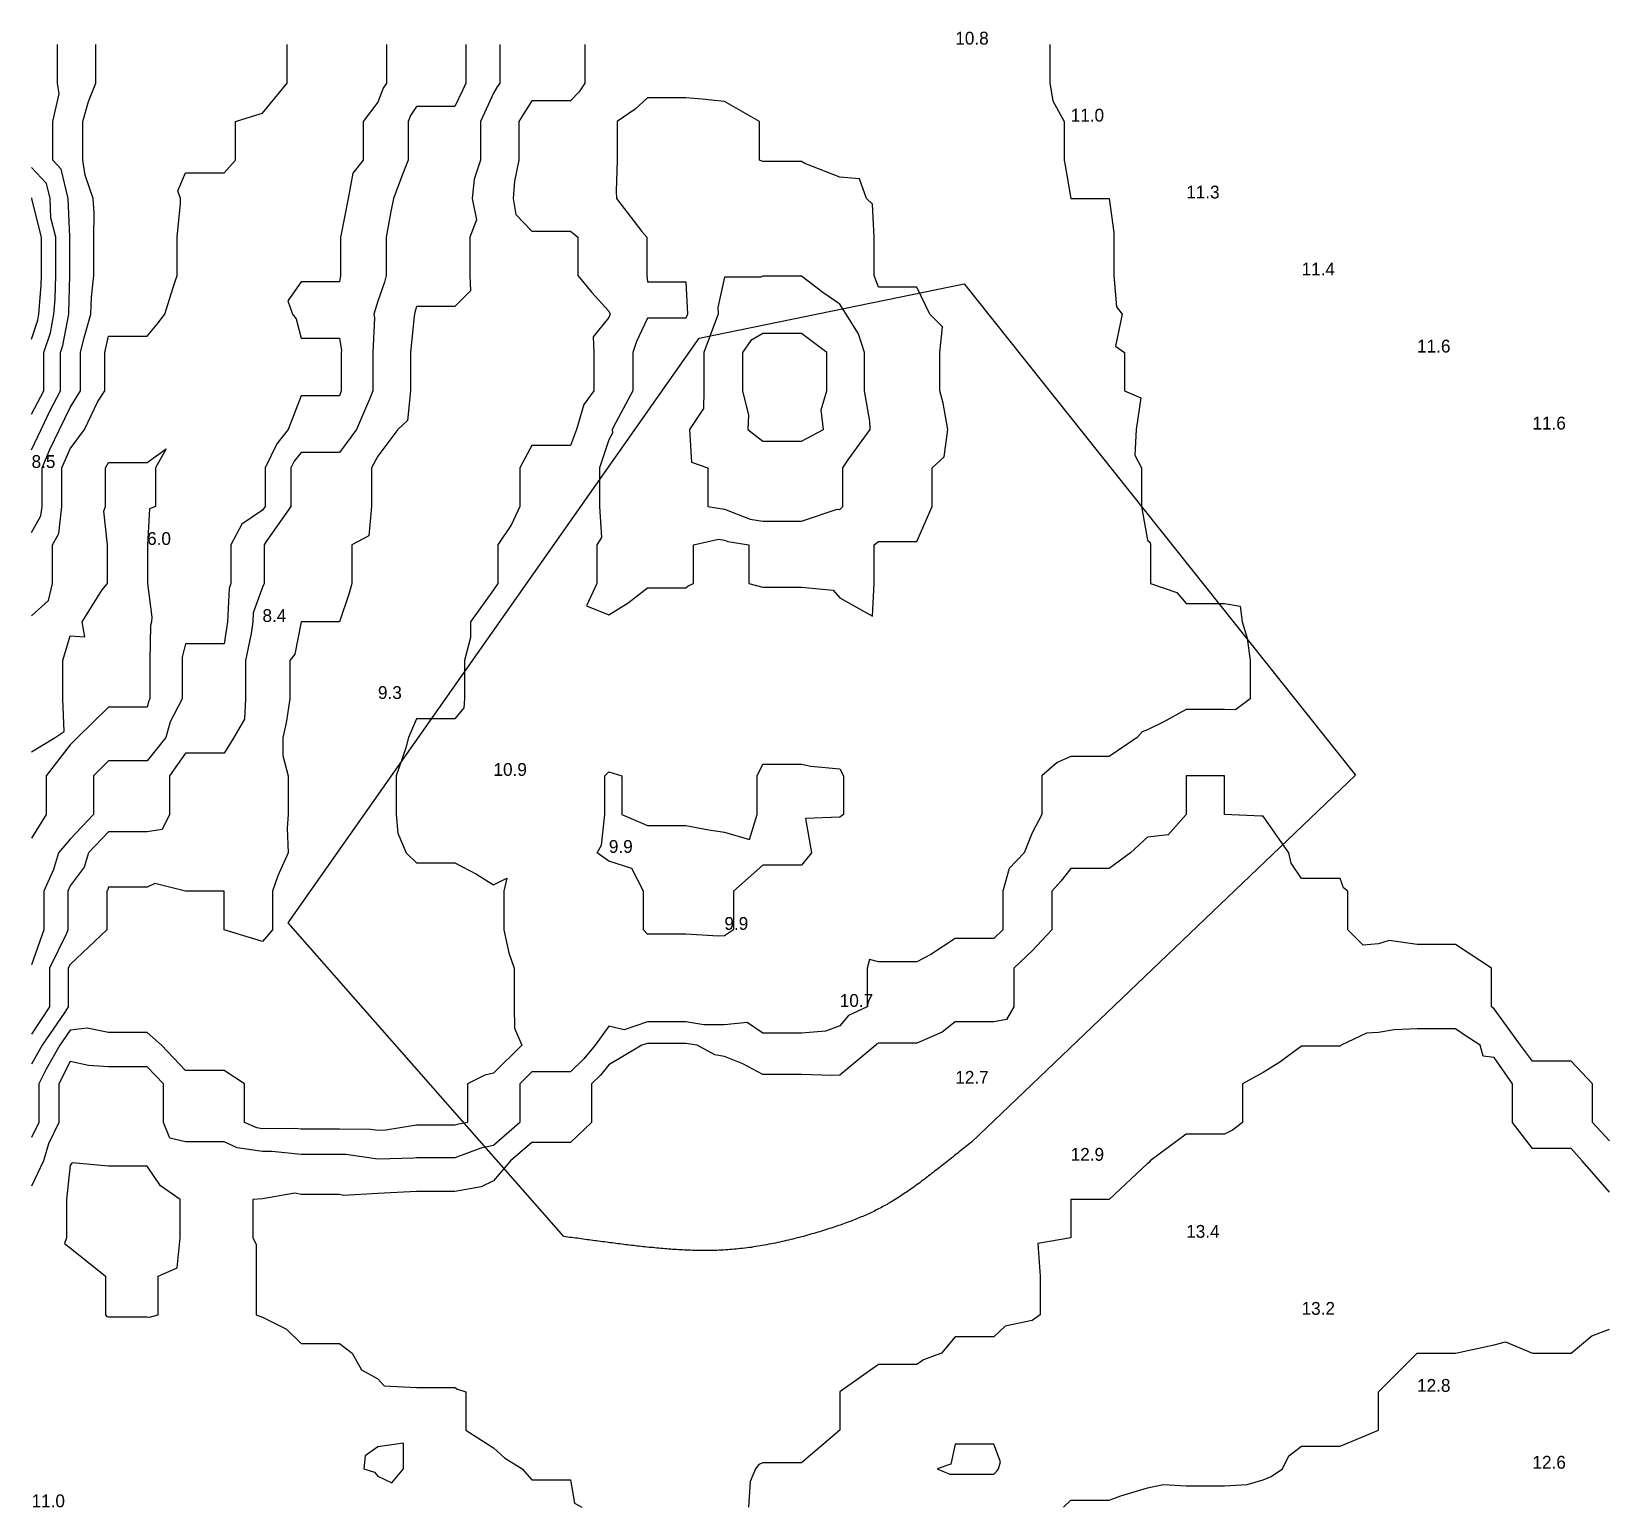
# Model space of a CAD drawing. Extents: x 0 to 123, y 0 to 115.
import ezdxf

# ---------------------------------------------------------------- set-up
doc = ezdxf.new("R2010")
doc.units = 0
for name, color, linetype in [('CONTOURS_MAJEURES', 3, 'CONTINUOUS'), ('CONTOURS_MINEURES', 8, 'CONTINUOUS'), ('PARCELLE', 4, 'CONTINUOUS'), ('POINTS_COTES', 7, 'CONTINUOUS')]:
    doc.layers.add(name, color=color, linetype=linetype)

msp = doc.modelspace()

# ---------------------------------------------------------------- linework, layer by layer
at = {"layer": 'CONTOURS_MAJEURES'}
for points in [[(43.128, 113.998), (43.128, 112.874), (43.128, 111.002), (42.679, 110.326), (42.005, 109.602), (40.606, 109.602), (39, 109.602), (38.359, 108.638), (37.98, 107.995), (37.98, 106.975), (37.98, 105), (37.654, 103.351), (37.532, 102.004), (37.746, 100.745), (39, 99.464), (41.539, 99.464), (42.005, 99.464), (42.267, 99.26), (42.591, 98.997), (42.591, 98.411), (42.591, 96.002), (43.68, 94.677), (44.999, 93.221), (45.091, 92.995), (45.062, 92.933), (44.999, 92.738), (43.786, 91.213), (43.816, 89.999), (43.816, 88.816), (43.816, 87.004), (43.053, 85.951), (42.476, 83.997), (42.005, 82.755), (40.246, 82.755), (39, 82.755), (38.066, 81.001), (38.066, 78.932), (38.066, 77.995), (37.397, 76.602), (36.352, 74.999), (36.352, 72.351), (36.352, 72.004), (36.005, 71.513), (34.22, 68.997), (34.202, 67.799), (33.751, 66.001), (33.751, 65.25), (33.751, 62.995), (33.69, 62.307), (33, 61.441), (31.553, 61.441), (29.995, 61.441), (29.377, 59.999), (29.184, 59.188), (28.417, 57.003), (28.417, 55.581), (28.417, 53.997), (28.535, 52.536), (29.193, 51.001), (29.995, 50.213), (30.786, 50.213), (33, 50.213), (34.67, 49.337), (36.005, 48.519), (37.032, 49.032), (36.804, 48.005), (36.804, 47.204), (36.804, 44.999), (37.203, 43.201), (37.612, 42.003), (37.612, 40.39), (37.612, 38.996), (37.652, 37.349), (38.207, 36.001), (36.005, 33.83), (35.325, 33.683), (33.966, 33.005), (33.966, 30.965), (33.966, 29.998), (33.166, 29.833), (33, 29.77), (32.771, 29.77), (29.995, 29.77), (27.612, 29.386), (27, 29.368), (26.45, 29.45), (23.995, 29.466), (23.463, 29.466), (21.001, 29.466), (20.518, 29.517), (17.995, 29.502), (17.563, 29.566), (16.598, 29.998), (16.598, 31.602), (16.598, 33.005), (15.001, 34.036), (13.967, 34.036), (11.996, 34.036), (10.132, 36.001), (9.001, 37.008), (7.007, 37.008), (5.996, 37.008), (4.34, 37.34), (3.002, 37.187), (2.196, 36.001), (1.135, 34.14), (0.557, 33.005), (0.557, 32.444), (0.557, 29.998), (-0.004, 28.813)], [(-0.004, 85.18), (0.959, 87.004), (0.959, 87.963), (0.959, 89.999), (1.46, 91.536), (1.732, 92.995), (1.828, 94.17), (1.882, 96.002), (1.882, 97.881), (1.882, 98.997), (1.506, 100.493), (1.436, 102.004), (1.158, 103.162), (-0.004, 104.429)], [(47.711, 48.005), (46.793, 49.793), (44.999, 50.364), (44.092, 51.001), (44.412, 51.588), (44.674, 53.997), (44.674, 56.676), (44.674, 57.003), (44.999, 57.322), (46.001, 57.003), (46.001, 54.999), (46.001, 53.997), (48.005, 53.141), (50.143, 53.141), (50.999, 53.141), (52.788, 52.784), (54.004, 52.62), (55.962, 52.038), (56.55, 53.997), (56.55, 54.448), (56.55, 57.003), (56.999, 57.902), (57.9, 57.902), (60.004, 57.902), (60.753, 57.752), (62.998, 57.548), (63.285, 57.003), (63.285, 54.283), (63.285, 53.997), (62.998, 53.775), (60.325, 53.676), (60.797, 51.001), (60.004, 50.038), (59.038, 50.038), (56.999, 50.038), (54.723, 48.005), (54.723, 47.284), (54.723, 44.999), (54.004, 44.526), (53.517, 44.513), (50.999, 44.656), (50.657, 44.656), (48.005, 44.656), (47.711, 44.999), (47.711, 47.712), (47.711, 48.005)]]:
    msp.add_lwpolyline(points, dxfattribs=at)
at = {"layer": 'CONTOURS_MINEURES'}
for points in [[(27.67, 113.998), (27.67, 111.672), (27.67, 111.002), (27.404, 110.597), (27, 109.499), (25.858, 107.995), (25.858, 106.138), (25.858, 105), (25.03, 103.968), (24.667, 102.004), (24.094, 99.096), (24.07, 98.997), (24.07, 98.923), (24.07, 96.002), (23.995, 95.501), (23.496, 95.501), (21.001, 95.501), (19.964, 94.032), (20.333, 92.995), (20.63, 92.625), (21.001, 91.123), (22.872, 91.123), (23.995, 91.123), (24.149, 90.153), (24.143, 89.999), (24.143, 89.852), (24.143, 87.004), (23.995, 86.628), (21.375, 86.628), (21.001, 86.628), (19.991, 83.997), (19.119, 82.877), (18.197, 81.001), (18.197, 78.197), (18.197, 77.995), (17.995, 77.712), (16.38, 76.615), (15.538, 74.999), (15.538, 72.541), (15.538, 72.004), (15.396, 71.606), (15.259, 68.997), (15.001, 67.304), (13.302, 67.304), (11.996, 67.304), (11.748, 66.249), (11.742, 66.001), (11.742, 65.746), (11.742, 62.995), (10.788, 61.207), (10.467, 59.999), (9.001, 58.175), (7.172, 58.175), (5.996, 58.175), (4.824, 57.003), (4.824, 55.173), (4.824, 53.997), (3.002, 52.073), (2.086, 51.001), (1.714, 49.717), (0.961, 48.005), (0.961, 47.04), (0.961, 44.999), (-0.004, 42.266)], [(-0.004, 69.47), (1.322, 70.677), (1.618, 72.004), (1.618, 73.62), (1.618, 74.999), (2.115, 75.883), (2.354, 77.995), (2.354, 80.354), (2.354, 81.001), (3.002, 82.499), (4.125, 83.997), (5.17, 86.174), (5.695, 87.004), (5.695, 87.305), (5.695, 89.999), (5.996, 91.261), (7.736, 91.261), (9.001, 91.261), (9.795, 92.201), (10.374, 92.995), (10.998, 95), (11.337, 96.002), (11.337, 96.661), (11.337, 98.997), (11.597, 101.603), (11.613, 102.004), (11.397, 102.603), (11.996, 104.001), (13.999, 104.001), (15.001, 104.001), (15.899, 105), (15.899, 105.898), (15.899, 107.995), (17.484, 108.509), (17.995, 108.653), (19.922, 111.002), (19.922, 112.922), (19.922, 113.998)], [(33.851, 113.998), (33.851, 111.851), (33.851, 111.002), (33.587, 110.415), (33, 109.177), (31.175, 109.177), (29.995, 109.177), (29.528, 108.464), (29.355, 107.995), (29.355, 107.356), (29.355, 105), (28.949, 103.954), (28.216, 102.004), (28.015, 100.985), (27.646, 98.997), (27.646, 98.351), (27.646, 96.002), (27.519, 95.481), (27, 93.997), (26.673, 92.995), (26.718, 92.713), (26.606, 89.999), (26.606, 87.397), (26.606, 87.004), (26.351, 86.354), (25.326, 83.997), (23.995, 82.206), (22.791, 82.206), (21.001, 82.206), (20.473, 81.528), (20.214, 81.001), (20.214, 80.215), (20.214, 77.995), (18.275, 75.278), (18.122, 74.999), (18.122, 74.873), (18.122, 72.004), (17.995, 71.717), (17.28, 69.715), (17.242, 68.997), (17.106, 68.108), (16.675, 66.001), (16.675, 64.32), (16.675, 62.995), (16.586, 61.409), (15.757, 59.999), (15.001, 58.773), (13.225, 58.773), (11.996, 58.773), (10.753, 57.003), (10.753, 55.756), (10.753, 53.997), (10.186, 52.811), (9.001, 52.635), (7.362, 52.635), (5.996, 52.635), (4.44, 51.001), (4.109, 49.893), (3.002, 48.427), (2.816, 48.005), (2.816, 45.184), (2.816, 44.999), (2.715, 44.713), (1.389, 42.003), (1.389, 40.61), (1.389, 38.996), (-0.004, 36.873)], [(-0.004, 75.959), (0.73, 77.263), (0.813, 77.995), (0.813, 78.812), (0.813, 81.001), (1.431, 82.432), (2.172, 83.997), (3.002, 85.724), (3.811, 87.004), (3.811, 89.189), (3.811, 89.999), (4.066, 91.064), (4.614, 92.995), (4.676, 94.32), (4.854, 96.002), (4.854, 97.144), (4.854, 98.997), (4.878, 100.881), (4.802, 102.004), (4.175, 103.826), (4, 105), (4, 105.998), (4, 107.995), (4.437, 109.56), (5.017, 111.002), (5.017, 113.018), (5.017, 113.998)], [(36.487, 113.998), (36.487, 113.516), (36.487, 111.002), (36.294, 110.712), (36.005, 110.223), (35.314, 108.687), (34.987, 107.995), (34.987, 106.015), (34.987, 105), (34.503, 103.502), (34.351, 102.004), (34.67, 100.334), (34.156, 98.997), (34.156, 97.154), (34.156, 96.002), (34.202, 94.799), (33, 93.596), (30.596, 93.596), (29.995, 93.596), (29.877, 93.113), (29.836, 92.995), (29.827, 92.827), (29.541, 89.999), (29.541, 87.458), (29.541, 87.004), (29.308, 84.687), (28.555, 83.997), (27, 81.923), (26.506, 81.001), (26.506, 78.489), (26.506, 77.995), (26.287, 75.711), (24.961, 74.999), (24.961, 72.966), (24.961, 72.004), (24.746, 71.252), (23.995, 68.997), (21.001, 68.997), (20.513, 66.487), (20.121, 66.001), (20.121, 65.121), (20.121, 62.995), (19.85, 61.146), (19.577, 59.999), (19.577, 58.58), (19.999, 57.003), (19.999, 54.999), (19.999, 53.997), (19.927, 52.927), (19.999, 51.001), (19.198, 49.204), (18.779, 48.005), (18.779, 47.221), (18.779, 44.999), (17.995, 44.1), (15.001, 44.999), (15.001, 48.005), (11.996, 48.005), (9.6, 48.604), (9.001, 48.321), (6.312, 48.321), (5.996, 48.321), (5.923, 48.078), (5.869, 48.005), (5.869, 47.877), (5.869, 44.999), (3.002, 42.303), (2.855, 42.003), (2.855, 39.143), (2.855, 38.996), (2.578, 38.574), (0.83, 36.001), (-0.004, 34.539)], [(-0.004, 82.424), (0.741, 83.997), (1.43, 85.432), (2.26, 87.004), (2.26, 89.26), (2.26, 89.999), (2.442, 90.557), (2.897, 92.995), (2.905, 93.092), (2.991, 96.002), (2.991, 98.986), (2.991, 98.997), (2.987, 99.012), (2.846, 102.004), (2.296, 104.296), (1.651, 105), (1.651, 106.346), (1.651, 107.995), (2.151, 110.151), (2.022, 111.002), (2.022, 111.979), (2.022, 113.998)], [(43.128, 113.998), (43.128, 112.874), (43.128, 111.002), (42.679, 110.326), (42.005, 109.602), (40.606, 109.602), (39, 109.602), (38.359, 108.638), (37.98, 107.995), (37.98, 106.975), (37.98, 105), (37.654, 103.351), (37.532, 102.004), (37.746, 100.745), (39, 99.464), (41.539, 99.464), (42.005, 99.464), (42.267, 99.26), (42.591, 98.997), (42.591, 98.411), (42.591, 96.002), (43.68, 94.677), (44.999, 93.221), (45.091, 92.995), (45.062, 92.933), (44.999, 92.738), (43.786, 91.213), (43.816, 89.999), (43.816, 88.816), (43.816, 87.004), (43.053, 85.951), (42.476, 83.997), (42.005, 82.755), (40.246, 82.755), (39, 82.755), (38.066, 81.001), (38.066, 78.932), (38.066, 77.995), (37.397, 76.602), (36.352, 74.999), (36.352, 72.351), (36.352, 72.004), (36.005, 71.513), (34.22, 68.997), (34.202, 67.799), (33.751, 66.001), (33.751, 65.25), (33.751, 62.995), (33.69, 62.307), (33, 61.441), (31.553, 61.441), (29.995, 61.441), (29.377, 59.999), (29.184, 59.188), (28.417, 57.003), (28.417, 55.581), (28.417, 53.997), (28.535, 52.536), (29.193, 51.001), (29.995, 50.213), (30.786, 50.213), (33, 50.213), (34.67, 49.337), (36.005, 48.519), (37.032, 49.032), (36.804, 48.005), (36.804, 47.204), (36.804, 44.999), (37.203, 43.201), (37.612, 42.003), (37.612, 40.39), (37.612, 38.996), (37.652, 37.349), (38.207, 36.001), (36.005, 33.83), (35.325, 33.683), (33.966, 33.005), (33.966, 30.965), (33.966, 29.998), (33.166, 29.833), (33, 29.77), (32.771, 29.77), (29.995, 29.77), (27.612, 29.386), (27, 29.368), (26.45, 29.45), (23.995, 29.466), (23.463, 29.466), (21.001, 29.466), (20.518, 29.517), (17.995, 29.502), (17.563, 29.566), (16.598, 29.998), (16.598, 31.602), (16.598, 33.005), (15.001, 34.036), (13.967, 34.036), (11.996, 34.036), (10.132, 36.001), (9.001, 37.008), (7.007, 37.008), (5.996, 37.008), (4.34, 37.34), (3.002, 37.187), (2.196, 36.001), (1.135, 34.14), (0.557, 33.005), (0.557, 32.444), (0.557, 29.998), (-0.004, 28.813)], [(79.375, 113.998), (79.375, 112.375), (79.375, 111.002), (79.607, 109.606), (80.498, 107.995), (80.498, 105.499), (80.498, 105), (80.57, 104.572), (80.997, 102.004), (84.003, 102.004), (84.362, 99.358), (84.362, 98.997), (84.362, 96.361), (84.362, 96.002), (84.557, 93.552), (85.001, 92.995), (84.502, 90.499), (85.2, 89.999), (85.2, 88.801), (85.2, 87.004), (86.469, 86.473), (86.099, 83.997), (85.999, 82), (86.521, 81.001), (86.521, 80.523), (86.521, 77.995), (86.997, 75.374), (87.197, 75.199), (87.228, 74.999), (87.228, 74.769), (87.228, 72.004), (89.281, 71.282), (90.002, 70.435), (91.565, 70.435), (92.997, 70.435), (94.221, 70.222), (94.374, 68.997), (94.742, 67.741), (95, 66.001), (95, 64.999), (95, 62.995), (93.842, 62.152), (92.997, 62.165), (90.832, 62.165), (90.002, 62.165), (88.199, 61.197), (86.997, 60.579), (86.569, 60.427), (86.18, 59.999), (84.003, 58.524), (82.477, 58.524), (80.997, 58.524), (79.946, 58.055), (78.752, 57.003), (78.752, 56.252), (78.752, 53.997), (78.003, 52.564), (77.381, 51.001), (76.21, 49.792), (75.707, 48.005), (75.707, 47.296), (75.707, 44.999), (74.998, 44.315), (72.687, 44.315), (72.003, 44.315), (70.091, 43.092), (68.998, 42.517), (66.517, 42.517), (66.004, 42.517), (65.323, 42.681), (65.145, 42.003), (65.145, 41.144), (65.145, 38.996), (63.666, 38.331), (62.998, 37.523), (61.893, 37.106), (60.004, 36.961), (57.962, 36.961), (56.999, 36.961), (55.787, 37.784), (54.004, 37.601), (52.41, 37.59), (50.999, 37.835), (49.165, 37.835), (48.005, 37.835), (46.201, 37.199), (44.999, 37.482), (43.923, 36.001), (43.054, 34.951), (42.005, 33.936), (41.071, 33.936), (39, 33.936), (38.061, 33.005), (38.061, 30.941), (38.061, 29.998), (36.005, 28.201), (35.01, 27.995), (33, 27.231), (30.224, 27.231), (29.995, 27.231), (29.798, 27.2), (27, 27.115), (24.486, 27.492), (23.995, 27.495), (21.493, 27.495), (21.001, 27.495), (18.729, 27.734), (17.995, 27.729), (16.02, 28.022), (15.001, 28.478), (13.521, 28.478), (11.996, 28.478), (10.762, 28.764), (10.27, 29.998), (10.27, 31.731), (10.27, 33.005), (9.001, 34.331), (7.326, 34.331), (5.996, 34.331), (4.424, 34.428), (3.002, 34.747), (2.114, 33.005), (2.114, 30.886), (2.114, 29.998), (1.322, 28.324), (0.936, 27.003), (-0.004, 25.013)], [(68.998, 95.1), (68.1, 95.1), (66.004, 95.1), (65.687, 96.002), (65.687, 96.317), (65.687, 98.997), (65.553, 101.553), (65.071, 102.004), (64.54, 103.54), (62.998, 103.668), (60.276, 104.727), (60.004, 104.88), (59.884, 104.88), (56.999, 104.88), (56.914, 104.915), (56.749, 105), (56.749, 107.746), (56.749, 107.995), (54.004, 109.57), (52.264, 109.736), (50.999, 109.857), (49.858, 109.857), (48.005, 109.857), (47.04, 108.96), (45.637, 107.995), (45.637, 105.635), (45.637, 105), (45.563, 102.566), (45.581, 102.004), (47.575, 99.427), (47.958, 98.997), (47.958, 98.951), (47.958, 96.002), (48.005, 95.501), (50.5, 95.501), (50.999, 95.501), (51.119, 92.995), (50.999, 92.669), (50.674, 92.669), (48.005, 92.669), (47.149, 90.852), (46.874, 89.999), (46.874, 88.873), (46.874, 87.004), (45.54, 84.538), (45.265, 83.997), (45.278, 83.719), (44.999, 83.204), (44.258, 81.001), (44.258, 78.739), (44.258, 77.995), (44.426, 75.573), (44.054, 74.999), (44.054, 74.053), (44.054, 72.004), (43.261, 70.258), (44.999, 69.544), (46.502, 70.5), (48.005, 71.66), (48.347, 71.66), (50.999, 71.66), (51.187, 71.816), (51.6, 72.004), (51.6, 72.603), (51.6, 74.999), (53.542, 75.46), (54.004, 75.383), (54.281, 75.276), (55.921, 74.999), (55.921, 73.082), (55.921, 72.004), (56.999, 71.706), (57.296, 71.706), (60.004, 71.706), (62.484, 71.487), (62.998, 70.868), (65.553, 69.448), (65.687, 72.004), (65.687, 74.684), (65.687, 74.999), (66.004, 75.26), (68.738, 75.26), (68.998, 75.26), (70.212, 77.995), (70.212, 79.209), (70.212, 81.001), (71.141, 81.861), (71.409, 83.997), (71.046, 86.046), (70.801, 87.004), (70.801, 88.202), (70.801, 89.999), (71.002, 91.997), (70.024, 92.995), (68.998, 95.1)], [(-0.004, 85.18), (0.959, 87.004), (0.959, 87.963), (0.959, 89.999), (1.46, 91.536), (1.732, 92.995), (1.828, 94.17), (1.882, 96.002), (1.882, 97.881), (1.882, 98.997), (1.506, 100.493), (1.436, 102.004), (1.158, 103.162), (-0.004, 104.429)], [(-0.004, 91.038), (0.478, 92.515), (0.567, 92.995), (0.75, 95.247), (0.773, 96.002), (0.773, 96.776), (0.773, 98.997), (0.026, 101.974), (0.025, 102.004), (0.019, 102.027), (-0.004, 102.052)], [(64.924, 88.08), (64.924, 89.999), (64.465, 91.462), (63.494, 92.995), (62.998, 93.77), (61.688, 94.686), (60.004, 95.955), (57.046, 95.955), (56.999, 95.955), (56.856, 95.859), (54.004, 95.859), (53.499, 93.5), (53.523, 92.995), (53.243, 92.237), (52.395, 89.999), (52.395, 88.395), (52.395, 87.004), (52.374, 85.629), (51.272, 83.997), (51.439, 81.44), (52.716, 81.001), (52.716, 79.283), (52.716, 77.995), (54.004, 77.779), (56.012, 77.008), (56.999, 76.841), (58.156, 76.841), (60.004, 76.841), (62.785, 77.781), (62.998, 77.762), (63.243, 77.995), (63.243, 78.24), (63.243, 81.001), (63.7, 81.7), (65.369, 83.997), (65.345, 84.656), (64.924, 87.004), (64.924, 88.08)], [(62, 89.999), (60.004, 91.477), (58.481, 91.477), (56.999, 91.477), (56.069, 90.929), (55.413, 89.999), (55.413, 88.414), (55.413, 87.004), (55.883, 85.117), (55.838, 83.997), (56.999, 83.079), (57.92, 83.079), (60.004, 83.079), (61.728, 83.997), (61.542, 85.541), (62, 87.004), (62, 89.001), (62, 89.999)], [(-0.004, 58.863), (1.833, 59.999), (2.544, 60.455), (2.438, 62.995), (2.438, 63.558), (2.438, 66.001), (3.002, 67.927), (4.153, 67.845), (3.937, 68.997), (5.497, 71.502), (5.915, 72.004), (5.915, 72.085), (5.915, 74.999), (5.631, 77.629), (5.758, 77.995), (5.758, 80.763), (5.758, 81.001), (5.996, 81.429), (8.572, 81.429), (9.001, 81.429), (10.499, 82.499), (9.652, 81.001), (9.652, 80.348), (9.652, 77.995), (9.18, 77.816), (9.039, 74.999), (9.039, 74.962), (9.039, 72.004), (9.367, 69.364), (9.337, 68.997), (9.274, 68.725), (9.204, 66.001), (9.204, 63.198), (9.204, 62.995), (9.134, 62.862), (9.001, 62.364), (6.629, 62.364), (5.996, 62.364), (3.568, 59.999), (3.002, 59.432), (1.123, 57.003), (1.123, 55.876), (1.123, 53.997), (-0.004, 52.137)], [(47.711, 48.005), (46.793, 49.793), (44.999, 50.364), (44.092, 51.001), (44.412, 51.588), (44.674, 53.997), (44.674, 56.676), (44.674, 57.003), (44.999, 57.322), (46.001, 57.003), (46.001, 54.999), (46.001, 53.997), (48.005, 53.141), (50.143, 53.141), (50.999, 53.141), (52.788, 52.784), (54.004, 52.62), (55.962, 52.038), (56.55, 53.997), (56.55, 54.448), (56.55, 57.003), (56.999, 57.902), (57.9, 57.902), (60.004, 57.902), (60.753, 57.752), (62.998, 57.548), (63.285, 57.003), (63.285, 54.283), (63.285, 53.997), (62.998, 53.775), (60.325, 53.676), (60.797, 51.001), (60.004, 50.038), (59.038, 50.038), (56.999, 50.038), (54.723, 48.005), (54.723, 47.284), (54.723, 44.999), (54.004, 44.526), (53.517, 44.513), (50.999, 44.656), (50.657, 44.656), (48.005, 44.656), (47.711, 44.999), (47.711, 47.712), (47.711, 48.005)], [(122.995, 28.569), (121.671, 29.998), (121.671, 31.676), (121.671, 33.005), (120.001, 34.769), (118.231, 34.769), (116.995, 34.769), (116.049, 36.001), (114.001, 38.854), (113.915, 38.91), (113.79, 38.996), (113.79, 39.207), (113.79, 42.003), (110.996, 43.849), (109.847, 43.849), (108.001, 43.849), (105.819, 44.178), (104.996, 43.909), (103.798, 43.8), (102.601, 44.999), (102.601, 47.404), (102.601, 48.005), (102.274, 48.278), (102.002, 49.004), (99.998, 49.004), (98.996, 49.004), (98.187, 50.191), (97.998, 51.001), (96.002, 53.854), (95.871, 53.866), (92.997, 53.997), (92.997, 57.003), (90.002, 57.003), (90.002, 53.997), (88.596, 52.403), (86.997, 52.213), (85.657, 51.001), (84.003, 49.791), (82.211, 49.791), (80.997, 49.791), (80.217, 48.786), (79.524, 48.005), (79.524, 46.478), (79.524, 44.999), (78.003, 43.374), (76.554, 42.003), (76.554, 40.553), (76.554, 38.996), (75.988, 38.009), (74.998, 37.822), (73.824, 37.822), (72.003, 37.822), (70.986, 37.014), (68.998, 36.162), (66.165, 36.162), (66.004, 36.162), (65.892, 36.112), (65.801, 36.001), (62.998, 33.678), (62.368, 33.636), (60.004, 33.731), (57.727, 33.731), (56.999, 33.731), (55.436, 34.568), (54.004, 35.122), (53.261, 35.26), (51.872, 36.001), (50.999, 36.152), (50.848, 36.152), (48.005, 36.152), (47.575, 36.001), (44.999, 34.475), (44.334, 33.671), (43.645, 33.005), (43.645, 31.358), (43.645, 29.998), (42.005, 28.426), (40.577, 28.426), (39, 28.426), (37.343, 27.003), (36.005, 25.449), (35.041, 24.961), (33, 24.603), (32.394, 24.603), (29.995, 24.603), (27.472, 24.469), (27, 24.452), (24.307, 24.308), (23.995, 24.381), (23.612, 24.381), (21.001, 24.381), (20.528, 24.469), (17.995, 24.046), (17.247, 23.996), (17.247, 21.749), (17.247, 21), (17.496, 20.501), (17.496, 18.005), (17.496, 17.504), (17.496, 14.998), (17.995, 14.811), (19.874, 13.875), (21.001, 12.751), (23.247, 12.751), (23.995, 12.751), (24.997, 12.002), (25.712, 10.714), (27, 9.998), (27.473, 9.47), (29.995, 9.33), (32.666, 9.33), (33, 9.33), (33.194, 9.19), (33.859, 8.996), (33.859, 8.14), (33.859, 6), (36.005, 4.638), (36.861, 3.86), (38.251, 3.004), (39, 2.145), (39.858, 2.145), (42.005, 2.145), (42.33, 0.325), (42.886, -0.002)], [(122.995, 24.543), (120.868, 27.003), (120.001, 27.958), (119.043, 27.958), (116.995, 27.958), (115.432, 29.998), (115.432, 31.435), (115.432, 33.005), (114.001, 35.05), (113.142, 35.145), (112.908, 36.001), (111.753, 36.755), (110.996, 37.279), (109.718, 37.279), (108.001, 37.279), (106.213, 37.214), (104.996, 36.989), (104.057, 36.94), (102.092, 36.001), (102.002, 35.934), (99.063, 35.934), (98.996, 35.934), (97.307, 34.695), (96.002, 33.879), (94.384, 33.005), (94.384, 31.617), (94.384, 29.998), (93.619, 29.379), (92.997, 29.077), (90.924, 29.077), (90.002, 29.077), (87.204, 27.003), (87.125, 26.875), (86.997, 26.788), (84.003, 23.996), (80.997, 23.996), (80.997, 21), (78.447, 20.557), (78.623, 18.005), (78.623, 17.383), (78.623, 14.998), (78.003, 14.56), (75.899, 14.099), (74.998, 13.27), (73.731, 13.27), (72.003, 13.27), (70.937, 12.002), (69.516, 11.484), (68.998, 11.118), (66.884, 11.118), (66.004, 11.118), (62.998, 8.996), (62.998, 6), (60.004, 3.473), (57.468, 3.473), (56.999, 3.473), (56.68, 3.323), (56.423, 3.004), (56.001, 2.002), (55.876, -0.002)], [(2.565, 20.565), (3.002, 20.227), (5.757, 18.005), (5.757, 15.239), (5.757, 14.998), (5.874, 14.876), (5.996, 14.84), (6.154, 14.84), (9.001, 14.84), (9.195, 14.805), (9.857, 14.998), (9.857, 17.146), (9.857, 18.005), (11.345, 18.656), (11.568, 21), (11.568, 23.568), (11.568, 23.996), (10.038, 25.037), (9.001, 26.573), (8.572, 26.573), (5.996, 26.573), (3.159, 26.844), (3.002, 26.669), (2.719, 23.996), (2.719, 21.282), (2.719, 21), (2.565, 20.565)], [(80.436, -0.002), (80.997, 0.562), (83.439, 0.562), (84.003, 0.562), (84.901, 0.9), (86.997, 1.501), (88.235, 1.766), (90.002, 1.668), (91.333, 1.668), (92.997, 1.668), (94.765, 1.766), (96.002, 2.128), (96.619, 2.385), (97.499, 3.004), (97.998, 4.003), (98.996, 4.752), (100.249, 4.752), (102.002, 4.752), (104.996, 6), (104.996, 8.996), (108.001, 12.002), (110.996, 12.002), (114.001, 12.654), (114.882, 12.883), (116.995, 12.002), (120.001, 12.002), (121.634, 13.364), (122.995, 13.875)], [(28.089, 1.911), (28.997, 3.004), (28.997, 5.002), (27, 4.716), (25.999, 4.003), (25.908, 3.004), (26.727, 2.731), (27, 2.432), (28.089, 1.911)], [(71.647, 3.36), (70.601, 3.004), (71.565, 2.566), (72.003, 2.575), (72.431, 2.575), (74.998, 2.575), (75.222, 2.781), (75.38, 3.004), (75.524, 3.529), (74.998, 4.911), (73.909, 4.911), (72.003, 4.911), (71.647, 3.36)]]:
    msp.add_lwpolyline(points, dxfattribs=at)
at = {"layer": 'PARCELLE'}
msp.add_lwpolyline([(72.693, 95.34), (103.203, 57.044), (73.271, 28.464), (73.15, 28.366), (73.03, 28.276), (72.909, 28.178), (72.789, 28.078), (72.668, 27.99), (72.547, 27.89), (72.436, 27.792), (72.316, 27.704), (72.195, 27.604), (72.073, 27.506), (71.953, 27.416), (71.832, 27.318), (71.711, 27.218), (71.591, 27.13), (71.47, 27.03), (71.349, 26.932), (71.229, 26.844), (71.107, 26.744), (70.986, 26.646), (70.866, 26.556), (70.755, 26.458), (70.634, 26.368), (70.514, 26.28), (70.393, 26.18), (70.272, 26.092), (70.161, 26.002), (70.041, 25.914), (69.92, 25.816), (69.809, 25.726), (69.689, 25.638), (69.568, 25.548), (69.457, 25.47), (69.336, 25.38), (69.226, 25.292), (69.106, 25.212), (68.995, 25.124), (68.874, 25.045), (68.763, 24.956), (68.652, 24.877), (68.542, 24.797), (68.422, 24.719), (68.311, 24.639), (68.2, 24.561), (68.09, 24.491), (67.979, 24.413), (67.868, 24.344), (67.758, 24.265), (67.647, 24.196), (67.536, 24.126), (67.436, 24.058), (67.325, 23.988), (67.215, 23.92), (67.104, 23.861), (67.004, 23.792), (66.893, 23.733), (66.783, 23.663), (66.682, 23.605), (66.572, 23.545), (66.461, 23.486), (66.352, 23.428), (66.25, 23.368), (66.14, 23.31), (66.029, 23.25), (65.92, 23.201), (65.809, 23.143), (65.699, 23.083), (65.588, 23.034), (65.478, 22.976), (65.367, 22.926), (65.257, 22.877), (65.137, 22.819), (65.026, 22.769), (64.906, 22.72), (64.795, 22.672), (64.674, 22.622), (64.555, 22.573), (64.434, 22.525), (64.314, 22.475), (64.193, 22.426), (64.073, 22.378), (63.943, 22.329), (63.822, 22.279), (63.692, 22.231), (63.562, 22.182), (63.431, 22.133), (63.301, 22.085), (63.171, 22.045), (63.031, 21.996), (62.899, 21.948), (62.759, 21.899), (62.619, 21.85), (62.479, 21.802), (62.328, 21.753), (62.188, 21.714), (62.038, 21.666), (61.888, 21.617), (61.737, 21.569), (61.586, 21.519), (61.437, 21.47), (61.286, 21.431), (61.125, 21.383), (60.965, 21.334), (60.805, 21.297), (60.655, 21.247), (60.494, 21.199), (60.324, 21.161), (60.163, 21.112), (60.003, 21.073), (59.833, 21.025), (59.672, 20.986), (59.502, 20.937), (59.343, 20.899), (59.171, 20.86), (59.001, 20.821), (58.831, 20.784), (58.661, 20.745), (58.5, 20.706), (58.33, 20.668), (58.16, 20.629), (57.99, 20.59), (57.81, 20.562), (57.64, 20.524), (57.469, 20.495), (57.299, 20.457), (57.129, 20.428), (56.959, 20.399), (56.789, 20.37), (56.618, 20.343), (56.448, 20.314), (56.278, 20.285), (56.108, 20.256), (55.938, 20.238), (55.768, 20.209), (55.597, 20.191), (55.427, 20.172), (55.257, 20.154), (55.087, 20.135), (54.926, 20.116), (54.757, 20.108), (54.597, 20.09), (54.427, 20.081), (54.266, 20.062), (54.097, 20.054), (53.936, 20.045), (53.766, 20.036), (53.607, 20.028), (53.446, 20.019), (53.287, 20.02), (53.126, 20.012), (52.956, 20.013), (52.797, 20.004), (52.636, 20.006), (52.477, 20.008), (52.316, 20.009), (52.157, 20), (52.007, 20.011), (51.847, 20.012), (51.687, 20.014), (51.527, 20.015), (51.367, 20.027), (51.217, 20.028), (51.057, 20.029), (50.898, 20.041), (50.747, 20.052), (50.588, 20.053), (50.438, 20.064), (50.277, 20.075), (50.118, 20.087), (49.968, 20.098), (49.818, 20.109), (49.658, 20.12), (49.508, 20.132), (49.349, 20.144), (49.199, 20.155), (49.049, 20.166), (48.889, 20.187), (48.739, 20.198), (48.589, 20.21), (48.43, 20.231), (48.279, 20.242), (48.13, 20.253), (47.97, 20.275), (47.82, 20.286), (47.671, 20.307), (47.521, 20.318), (47.371, 20.339), (47.211, 20.352), (47.061, 20.373), (46.911, 20.394), (46.762, 20.405), (46.612, 20.426), (46.462, 20.448), (46.312, 20.459), (46.152, 20.48), (46.002, 20.501), (45.852, 20.522), (45.703, 20.534), (45.553, 20.555), (45.403, 20.576), (45.254, 20.597), (45.104, 20.618), (44.954, 20.63), (44.804, 20.651), (44.655, 20.672), (44.505, 20.693), (44.355, 20.714), (44.195, 20.736), (44.045, 20.757), (43.895, 20.768), (43.746, 20.789), (43.596, 20.811), (43.446, 20.832), (43.296, 20.853), (43.147, 20.874), (42.997, 20.895), (42.847, 20.917), (42.698, 20.938), (42.548, 20.959), (42.398, 20.98), (42.248, 21.001), (42.098, 21.014), (41.948, 21.035), (41.798, 21.056), (41.648, 21.077), (41.499, 21.098), (20, 45.554), (52.043, 91.127), (72.693, 95.34)], close=True, dxfattribs=at)

# ---------------------------------------------------------------- texts
at = {"layer": 'POINTS_COTES'}
for s, p in [('10.8', (72.003, 113.998)), ('11.0', (80.997, 107.995)), ('11.3', (90.002, 102.004)), ('11.4', (98.996, 96.002)), ('11.6', (108.001, 89.999)), ('11.6', (116.995, 83.997)), ('8.5', (-0.004, 81.001)), ('6.0', (9.001, 74.999)), ('8.4', (17.995, 68.997)), ('9.3', (27, 62.995)), ('10.9', (36.005, 57.003)), ('9.9', (44.999, 51.001)), ('9.9', (54.004, 44.999)), ('10.7', (62.998, 38.996)), ('12.7', (72.003, 33.005)), ('12.9', (80.997, 27.003)), ('13.4', (90.002, 21)), ('13.2', (98.996, 14.998)), ('12.8', (108.001, 8.996)), ('12.6', (116.995, 3.004)), ('11.0', (-0.004, -0.002))]:
    msp.add_text(s, height=1, dxfattribs=at).set_placement(p)

doc.saveas('drawing.dxf')
